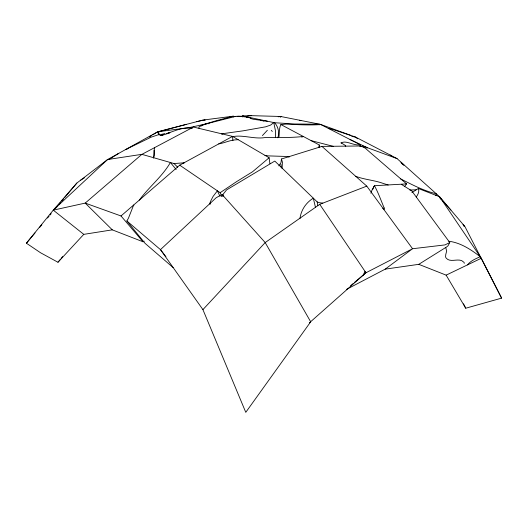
<?xml version="1.0" encoding="UTF-8"?>
<svg xmlns="http://www.w3.org/2000/svg" width="528" height="528" viewBox="0 0 528 528"><rect width="100%" height="100%" fill="white"/><g stroke="black" fill="none" stroke-linecap="round" stroke-linejoin="round"><path stroke-width="0.79" d="M404.461 186.655L406.58 183.909L362.657 145.966L397.056 158.605L437.903 195.235L447.157 205.927M464.171 226.235L463.049 224.671M364.762 147.787L360.604 145.985L321.948 146.388L281.444 159.001L282.421 162.122L282.104 168.122M279.008 136.673C279.464 132.667 279.002 128.179 280.876 124.542L285.998 124.1C297.693 124.667 309.21 125.334 320.846 124.575L360.076 144.646L360.023 146.672M153.404 157.905L154.447 147.833M278.19 116.787L280.619 116.47L251.038 115.658L242.537 115.949L242.458 116.945M384.034 209.715L384.206 208.058C381.025 200.554 378.424 192.892 374.431 185.717L406.58 183.909M277.86 137.795C279.569 132.475 278.302 126.865 274.613 122.74L242.537 115.949M318.707 147.398L319.308 144.989L280.876 124.542M281.444 159.001L281.008 162.584L278.824 165.871M199.115 128.41L198.865 127.024L199.346 126.502L206.177 123.889L235.653 116.371L238.564 116.173L249.025 117.322M464.237 226.552L464.198 225.839M435.798 195.637L436.207 193.71C423.568 190.892 411.49 184.292 400.514 178.873M183.889 163.304L184.001 162.815L174.049 163.548L141.86 154.341L107.593 159.529L76.864 183.058L53.275 210.144L26.4 243.203L40.524 252.747L57.968 262.258L83.78 234.359L112.292 229.852L143.048 241.778L144.236 241.164M374.431 185.717L371.91 190.285L370.907 193.228M372.616 189.724L373.89 186.457M416.249 196.99C417.965 194.561 419.635 191.585 418.315 188.503L411.88 192.601M363.02 275.365L365.02 271.385L365.165 273.425L309.421 322.813M173.144 267.571L145.088 243.368L126.892 220.988L128.476 218.123L133.67 205.003L133.874 205.498M401.287 184.292L411.708 190.826L449.777 242.53L448.061 245.711L446.959 246.728L418.777 264.33L385.222 269.135L346.388 289.443M301.778 137.135L303.31 136.475C290.479 137.96 277.603 137.366 264.667 137.617C254.206 139.293 242.339 134.534 232.742 136.673M288.922 157.219L289.298 156.559L268.178 155.885L264.97 155.344M118.186 153.747L118.787 153.331L109.349 159.265L109.501 159.568M467.445 264.904C470.626 260.865 475.609 258.7 480.256 256.74C470.983 249.559 460.693 242.748 448.82 241.23M262.416 135.577L267.366 130.271M139.26 200.165C148.896 187.037 162.215 176.656 170.405 162.505L176.154 169.481M280.54 117.176L281.048 116.556L320.437 124.364L355.687 137.141L397.056 158.605M57.968 262.258L60.047 259.723M61.083 258.463L62.641 256.568M47.52 218.051L49.091 216.176M50.14 214.929L51.19 213.682M55.902 208.052L56.951 206.804M59.044 204.303L60.621 202.429M61.664 201.181L63.763 198.68M64.812 197.432L76.864 183.058M26.4 243.203L35.02 232.94M39.613 227.462L41.864 224.789M222.202 195.36L222.532 194.99L265.188 242.57L310.688 321.796L245.777 412.342L202.917 309.626L160.472 249.632L126.892 220.988M366.835 148.137L367.336 147.688L350.104 139.544M201.076 126.034L202.013 125.011L216.5 120.628L233.336 116.167L233.508 116.952M202.917 309.626L265.188 242.57L319.73 204.336L366.788 186.127L412.559 248.734L444.992 244.906L449.777 242.53M222.539 194.984L226.591 189.902L274.791 161.073L317.156 201.868L318.734 202.594L322.819 203.141M141.728 154.453L193.439 127.05L232.525 136.396L232.894 140.653M83.78 234.359L53.275 210.144L107.593 159.529L157.628 131.828L202.937 120.074L204.574 120.127M53.275 210.144L85.206 203.102L121.004 215.965L179.692 165.165L232.525 136.396M141.847 154.367L85.206 203.102L112.292 229.852M350.585 285.688L353.041 283.622M354.268 282.586L365.95 272.765L412.559 248.734L385.222 269.135M232.604 136.435L269.122 157.766L252.582 171.739L236.564 181.652L220.143 192.694L179.692 165.165M222.044 195.716L223.139 194.819M341.154 143.161C345.404 139.504 354.196 146.289 360.076 144.646M149.213 137.042L151.384 135.696M152.717 134.871L157.628 131.828L158.842 134.864M80.606 180.193L84.368 177.87M333.498 146.414L311.098 140.62M300.379 217.972L299.996 218.17C301.277 209.715 306.049 202.699 313.302 198.152L315.52 207.577M221.08 196.416L223.41 195.974L221.272 194.891L216.15 197.756L160.472 249.632L165.944 256.687M418.777 264.33L446.14 275.141L465.722 308.22L501.6 298.129L464.944 226.611L439.963 197.188L439.507 197.353M446.14 275.141L481.279 258.258L501.6 298.129M382.747 208.633L384.206 208.058M166.551 133.591C174.669 131.096 183.566 126.377 192.133 128.561M163.416 134.97L169.349 133.003M186.397 124.364L158.631 131.696L159.146 134.534M163.456 134.699L160.169 135.61L162.677 135.221M204.732 124.192L189.394 127.591L158.631 131.696M196.713 121.691L204.283 119.902L233.336 116.167M159.172 134.917L165 133.544M158.156 134.812L151.107 137.188L125.664 149.523L127.01 149.602M205.478 124.001L206.996 123.73M350.717 135.458L332.026 129.235L328.502 128.489M168.049 133.023L169.924 132.746M400.897 162.208L403.88 165.013M218.698 143.926C223.938 143.062 228.862 140.646 234.227 139.973L238.174 139.689M243.342 116.114L237.501 116.431M247.922 115.83L251.374 115.665M416.09 189.796L409.82 190.034M207.669 123.71L209.015 123.671M235.943 116.464L232.987 116.51M230.439 116.536L231.581 116.516M210.698 203.947L209.53 203.927L210.613 201.227L213.048 196.489L217.384 190.819L219.905 196.112M246.589 117.229L247.355 117.249M267.267 121.189L253.48 119.302L250.556 118.477L249.414 117.407M274.613 122.74L294.565 123.981L319.697 124.219L319.724 124.806M281.048 116.556L279.662 116.444L280.177 116.873M351.701 136.376L355.687 137.141L357.522 138.772M260.423 120.351L262.027 120.721M262.832 120.905L264.073 121.196M205.273 120.153L204.593 119.863M388.212 184.985L383.374 183.493C374.385 180.14 364.643 179.744 355.667 176.273M299.66 120.245L300.907 120.714M190.588 128.066L191.849 128.555M418.315 188.503L439.567 196.726L481.279 258.258M440.042 198.561L441.19 199.115L439.963 197.188M250.008 117.784L251.189 118.543M390.199 155.047L391.604 156.064M340.943 142.705L345.279 145.378L345.741 146.309M401.267 163.139L403.801 165.145M321.948 146.388L366.788 186.127M271.267 130.363L272.349 131.426M174.049 163.548L177.705 167.264M450.879 210.045L447.605 206.448M121.004 215.965L143.048 241.778M360.604 145.985L361.079 146.579M319.73 204.336L365.95 272.765M222.116 134.482L221.74 133.815L243.091 130.832L265.723 126.799L270.593 125.09L273.768 122.562L275.411 130.528L275.596 137.663M220.143 192.694L221.265 194.872M463.518 303.824L465.722 308.22M445.718 247.5L446.675 251.031L445.751 254.582L445.573 256.879L445.995 257.882C449.803 262.772 456.575 258.641 461.683 260.614L464.059 262.39L464.284 263.32M317.156 201.868L317.816 205.498M319.308 144.989L319.427 147.18M269.122 157.766L269.907 163.7M280.903 164.155L281.351 167.924M153.562 157.971L154.499 155.344L154.136 150.236"/></g></svg>
